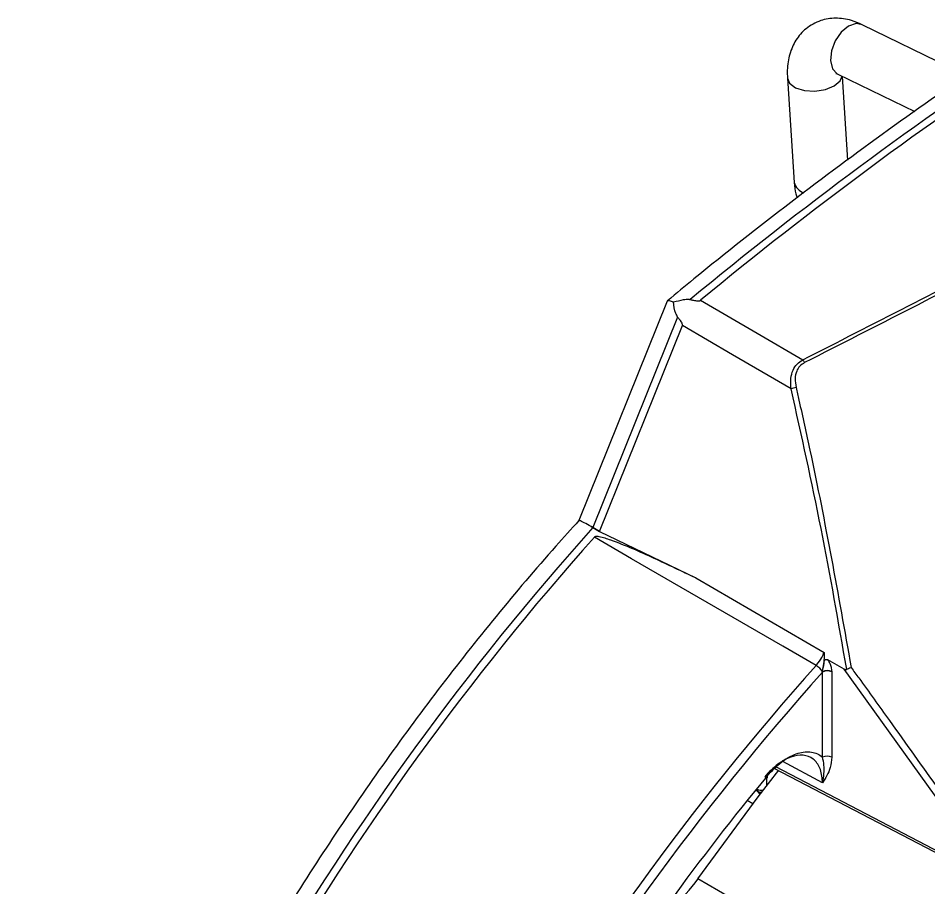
# Model space of a CAD drawing. Extents: x 7 to 135, y 3 to 97.
# Drawn here: x 87.237 to 89.304, y 16.074 to 18.049 of the extents above; entities that cross this region are included whole.
import ezdxf

# ---------------------------------------------------------------- set-up
doc = ezdxf.new("R2010")
doc.units = 0
doc.header["$MEASUREMENT"] = 0
doc.layers.add('OBJECT', color=7, linetype='CONTINUOUS')

msp = doc.modelspace()

# ---------------------------------------------------------------- linework, layer by layer
at = {"layer": 'OBJECT'}
for p, q in [((89.3893, 17.9186), (89.1521, 18.0342)), ((89.0973, 17.9219), (89.2718, 17.8368)), ((88.9827, 17.9125), (88.998, 17.6757)), ((89.12, 17.7267), (89.1077, 17.9168)), ((88.7095, 17.4064), (88.5089, 16.9078)), ((88.7335, 17.3701), (88.5411, 16.8922)), ((88.5561, 16.8833), (88.7442, 17.3506)), ((88.5369, 16.8944), (88.5375, 16.8941)), ((88.5375, 16.8941), (88.5409, 16.8919)), ((88.5561, 16.8833), (88.5375, 16.8941)), ((88.5409, 16.8919), (88.5561, 16.8833)), ((88.5411, 16.8922), (88.5561, 16.8833)), ((88.5561, 16.8833), (88.7744, 16.7775)), ((88.7744, 16.7775), (89.0662, 16.6086)), ((89.1112, 16.5708), (89.0747, 16.5913)), ((89.0623, 16.564), (89.0625, 16.5648)), ((89.0623, 16.3703), (89.0623, 16.564)), ((89.0625, 16.5648), (89.0634, 16.5719)), ((89.0833, 16.5652), (89.0833, 16.5641)), ((89.0833, 16.5641), (89.0833, 16.3704)), ((89.4269, 16.1305), (89.1112, 16.5708)), ((89.0621, 16.3121), (88.9726, 16.3609)), ((88.9517, 16.3457), (89.4642, 16.0779)), ((88.9349, 16.3242), (88.9349, 16.305)), ((88.9156, 16.2924), (88.9101, 16.2954)), ((88.9139, 16.2981), (88.9139, 16.3001)), ((88.9206, 16.2863), (88.9156, 16.2924)), ((88.9043, 16.2648), (88.8911, 16.272)), ((94.1814, 12.9754), (88.7795, 16.0939))]:
    msp.add_line(p, q, dxfattribs=at)
at = {"layer": 'OBJECT', "flags": 128}
for points in [[(89.1521, 18.0342), (89.1384, 18.0366), (89.1213, 18.0309), (89.1046, 18.0171), (89.091, 17.9974), (89.0826, 17.9747), (89.0805, 17.9525), (89.0852, 17.9342), (89.0959, 17.9226), (89.0973, 17.9219)], [(88.9827, 17.9125), (88.9874, 17.9012), (89.0009, 17.891), (89.0211, 17.8847), (89.045, 17.8833), (89.0688, 17.8869), (89.0891, 17.8951)], [(89.0891, 17.8951), (89.1027, 17.9065), (89.1073, 17.917)], [(88.7854, 17.4082), (88.9141, 17.3333), (89.0174, 17.2731)], [(88.9911, 17.2068), (88.8577, 17.2846), (88.7442, 17.3506)], [(89.0478, 16.5789), (88.9724, 16.6225), (88.629, 16.8214), (88.5445, 16.8704)], [(88.7795, 16.0939), (88.9162, 16.2805), (88.9631, 16.3413)], [(88.9554, 16.3492), (89.1948, 16.2242), (89.4482, 16.0918)]]:
    msp.add_lwpolyline(points, dxfattribs=at)
at = {"layer": 'OBJECT'}
for centre, radius, start, end in [((94.6021, 10.3527), 9.1603, 123.47549, 129.60867), ((94.6127, 10.3507), 9.1523, 123.47363, 129.54599), ((89.0299, 17.6839), 0.0329, 194.4932, 252.5985), ((88.988, 17.248), 0.0387, 29.0386, 40.5341), ((89.0119, 17.1538), 0.057, 99.7178, 111.4166), ((93.2555, 12.6698), 6.3287, 138.15462, 161.41002), ((93.2712, 12.661), 6.3294, 138.31374, 161.49102), ((93.756, 12.3812), 6.3078, 138.28016, 161.51984), ((89.025, 16.5406), 0.0446, 32.8025, 59.2547), ((93.7556, 12.3811), 6.2867, 138.29162, 161.27337), ((89.0729, 16.5434), 0.0231, 63.2338, 117.3435), ((89.0734, 16.5434), 0.024, 65.5919, 117.0383), ((89.0729, 16.3498), 0.0231, 63.2338, 117.3435), ((93.5185, 12.5517), 5.9374, 140.50852, 144.01165), ((88.9228, 16.2977), 0.00895, 177.3786, 215.8387), ((88.9243, 16.3188), 0.0232, 243.35, 279.1156), ((88.9214, 16.3039), 0.0129, 242.9966, 283.8315), ((88.5368, 16.2619), 0.2952, 308.4976, 325.2901)]:
    msp.add_arc(centre, radius, start, end, dxfattribs=at)
msp.add_ellipse((88.5422, 16.7496), major_axis=(-0.02, 0.1471), ratio=0.402711, start_param=5.974338, end_param=6.042786, dxfattribs=at)
for points, knots in [([(89.1521, 18.0342), (89.1441, 18.0376), (89.1248, 18.046), (89.0927, 18.0505), (89.0565, 18.045), (89.0244, 18.0273), (89.0006, 17.9999), (88.9865, 17.9673), (88.9818, 17.9375), (88.9825, 17.9187), (88.9827, 17.9125)], [0, 0, 0, 0, 0.098539, 0.239796, 0.373706, 0.520386, 0.656742, 0.790405, 0.931329, 1, 1, 1, 1]), ([(89.5404, 18.0201), (89.5051, 17.9969), (89.3953, 17.9248), (89.2116, 17.7965), (88.9901, 17.6319), (88.8232, 17.5003), (88.7303, 17.4237), (88.7103, 17.4072)], [0, 0, 0, 0, 0.126495, 0.39327, 0.660028, 0.926759, 1, 1, 1, 1]), ([(89.0927, 17.9236), (89.0928, 17.9237), (89.093, 17.9237), (89.0962, 17.9223), (89.0973, 17.9219)], [0, 0, 0, 0, 0.651722, 1, 1, 1, 1]), ([(89.0174, 17.2731), (89.0973, 17.3137), (89.2575, 17.395), (89.4923, 17.5165), (89.723, 17.638), (89.871, 17.7182), (89.9451, 17.7584)], [0, 0, 0, 0, 0.248167, 0.49701, 0.74809, 1, 1, 1, 1]), ([(89.9502, 17.7528), (89.8772, 17.7132), (89.7309, 17.6339), (89.5013, 17.5129), (89.2653, 17.3905), (89.103, 17.3081), (89.0218, 17.2668)], [0, 0, 0, 0, 0.2480259, 0.4968712, 0.7480722, 1, 1, 1, 1]), ([(88.998, 17.6757), (88.9986, 17.6668), (88.9994, 17.6548), (89.0037, 17.644), (89.0048, 17.6412)], [0, 0, 0, 0, 0.734778, 1, 1, 1, 1]), ([(88.7097, 17.4063), (88.7107, 17.4072), (88.7125, 17.4088), (88.7204, 17.4058), (88.7242, 17.4044)], [0, 0, 0, 0, 0.523925, 1, 1, 1, 1]), ([(88.7242, 17.4044), (88.7316, 17.4064), (88.7429, 17.4095), (88.7561, 17.4111), (88.7609, 17.4102), (88.762, 17.41)], [0, 0, 0, 0, 0.603433, 0.908923, 1, 1, 1, 1]), ([(88.762, 17.41), (88.7644, 17.4094), (88.7684, 17.4084), (88.7738, 17.4074), (88.778, 17.4069), (88.7811, 17.4069), (88.7834, 17.4073), (88.7847, 17.4077), (88.7852, 17.4081), (88.7854, 17.4082)], [0, 0, 0, 0, 0.321694, 0.541411, 0.693127, 0.852137, 0.915862, 0.968957, 1, 1, 1, 1]), ([(88.7335, 17.3701), (88.732, 17.3729), (88.7261, 17.3833), (88.725, 17.3954), (88.7242, 17.4044)], [0, 0, 0, 0, 0.262262, 1, 1, 1, 1]), ([(88.7442, 17.3506), (88.7443, 17.351), (88.7446, 17.3519), (88.7444, 17.3539), (88.7429, 17.3585), (88.7389, 17.3639), (88.7352, 17.3682), (88.7335, 17.3701)], [0, 0, 0, 0, 0.047446, 0.109265, 0.225833, 0.646301, 1, 1, 1, 1]), ([(88.9911, 17.2068), (88.9904, 17.2149), (88.9891, 17.2296), (88.9944, 17.2491), (89.0038, 17.264), (89.0129, 17.2701), (89.0174, 17.2731)], [0, 0, 0, 0, 0.310488, 0.568555, 0.784351, 1, 1, 1, 1]), ([(89.0218, 17.2668), (89.0179, 17.2643), (89.0101, 17.2594), (89.0025, 17.2465), (88.999, 17.2295), (89.0011, 17.2169), (89.0023, 17.21)], [0, 0, 0, 0, 0.210465, 0.421166, 0.679147, 1, 1, 1, 1]), ([(89.1172, 16.57), (89.0986, 16.6769), (89.0615, 16.891), (89.0146, 17.1015), (88.9911, 17.2068)], [0, 0, 0, 0, 0.499626, 1, 1, 1, 1]), ([(89.0023, 17.21), (89.0044, 17.2005), (89.0152, 17.1531), (89.0617, 16.9431), (89.0979, 16.7395), (89.1272, 16.5745)], [0, 0, 0, 0, 0.04519, 0.225954, 1, 1, 1, 1]), ([(88.5093, 16.908), (88.4918, 16.8887), (88.428, 16.8181), (88.3207, 16.6912), (88.1894, 16.5253), (88.063, 16.3533), (87.9419, 16.1762), (87.8263, 15.9944), (87.7168, 15.8084), (87.6137, 15.619), (87.5172, 15.4268), (87.4277, 15.2323), (87.3458, 15.0362), (87.2824, 14.8701), (87.2483, 14.7696), (87.2365, 14.7348)], [0, 0, 0, 0, 0.031731, 0.115742, 0.199742, 0.283728, 0.367702, 0.451668, 0.535631, 0.619595, 0.703561, 0.787535, 0.871519, 0.955519, 1, 1, 1, 1]), ([(88.5369, 16.8944), (88.5314, 16.8975), (88.5199, 16.9039), (88.5106, 16.9083), (88.5101, 16.9077), (88.5099, 16.9074)], [0, 0, 0, 0, 0.355194, 0.739238, 1, 1, 1, 1]), ([(88.7744, 16.7775), (88.7431, 16.7925), (88.6801, 16.8226), (88.6075, 16.8549), (88.5624, 16.87), (88.5498, 16.872), (88.5462, 16.8714), (88.5451, 16.8709), (88.5447, 16.8705), (88.5445, 16.8704)], [0, 0, 0, 0, 0.4233167, 0.8526538, 0.9604585, 0.9877686, 0.994063, 0.9974378, 1, 1, 1, 1]), ([(89.0478, 16.5789), (89.0483, 16.5795), (89.0531, 16.585), (89.06, 16.5948), (89.0645, 16.6048), (89.0662, 16.6086)], [0, 0, 0, 0, 0.070441, 0.640081, 1, 1, 1, 1]), ([(89.0662, 16.6086), (89.0662, 16.6085), (89.0662, 16.6044), (89.0662, 16.5921), (89.0645, 16.58), (89.0634, 16.5719)], [0, 0, 0, 0, 0.008341, 0.336115, 1, 1, 1, 1]), ([(89.0634, 16.5719), (89.0639, 16.5744), (89.0647, 16.5784), (89.0655, 16.5838), (89.0661, 16.5874), (89.067, 16.5899), (89.068, 16.5914), (89.0693, 16.5923), (89.0711, 16.5926), (89.073, 16.5922), (89.0743, 16.5916), (89.0747, 16.5913)], [0, 0, 0, 0, 0.258557, 0.428142, 0.561796, 0.642318, 0.698944, 0.755891, 0.823268, 0.930949, 1, 1, 1, 1]), ([(89.0747, 16.5913), (89.0761, 16.5889), (89.0791, 16.5835), (89.0823, 16.5744), (89.0829, 16.5684), (89.0833, 16.5652)], [0, 0, 0, 0, 0.2875283, 0.628241, 1, 1, 1, 1]), ([(89.1112, 16.5708), (89.1119, 16.5704), (89.1135, 16.5696), (89.1157, 16.5694), (89.1169, 16.5699), (89.1172, 16.57)], [0, 0, 0, 0, 0.416713, 0.838204, 1, 1, 1, 1]), ([(89.1172, 16.57), (89.1186, 16.5707), (89.1214, 16.5721), (89.125, 16.5736), (89.1269, 16.5744), (89.1272, 16.5745), (89.1272, 16.5745)], [0, 0, 0, 0, 0.457503, 0.9147205, 0.9797971, 1, 1, 1, 1]), ([(89.1272, 16.5745), (89.133, 16.5665), (89.162, 16.5262), (89.2661, 16.3814), (89.3638, 16.2443), (89.4385, 16.1395)], [0, 0, 0, 0, 0.05572, 0.278599, 1, 1, 1, 1]), ([(89.0621, 16.3121), (89.0621, 16.3121), (89.0621, 16.3132), (89.0619, 16.3256), (89.0578, 16.3472), (89.0423, 16.3681), (89.0191, 16.377), (88.9907, 16.3729), (88.96, 16.3559), (88.9403, 16.3369), (88.9312, 16.3259), (88.9312, 16.3259)], [0, 0, 0, 0, 0.000009, 0.016125, 0.178789, 0.341409, 0.504028, 0.666691, 0.829421, 0.999991, 1, 1, 1, 1]), ([(88.9365, 16.3276), (88.9473, 16.3391), (88.9684, 16.3617), (89.0031, 16.3803), (89.0347, 16.385), (89.0534, 16.378), (89.0613, 16.3711), (89.0623, 16.3703)], [0, 0, 0, 0, 0.250396, 0.489278, 0.728065, 0.966788, 1, 1, 1, 1]), ([(89.0833, 16.3704), (89.0824, 16.3625), (89.0799, 16.3391), (89.0689, 16.323), (89.0621, 16.3122), (89.0621, 16.3121)], [0, 0, 0, 0, 0.338568, 0.995452, 1, 1, 1, 1]), ([(89.0621, 16.3121), (89.0621, 16.3122), (89.0654, 16.3265), (89.0679, 16.3454), (89.0636, 16.3643), (89.0623, 16.3703)], [0, 0, 0, 0, 0.005032, 0.684579, 1, 1, 1, 1])]:
    msp.add_open_spline(points, degree=3, knots=knots, dxfattribs=at)
msp.add_open_spline([(88.9312, 16.3259), (88.9324, 16.3252), (88.935, 16.3239), (88.9373, 16.3237), (88.938, 16.3249), (88.937, 16.3267), (88.9365, 16.3276)], degree=3, dxfattribs=at)

doc.saveas('drawing.dxf')
